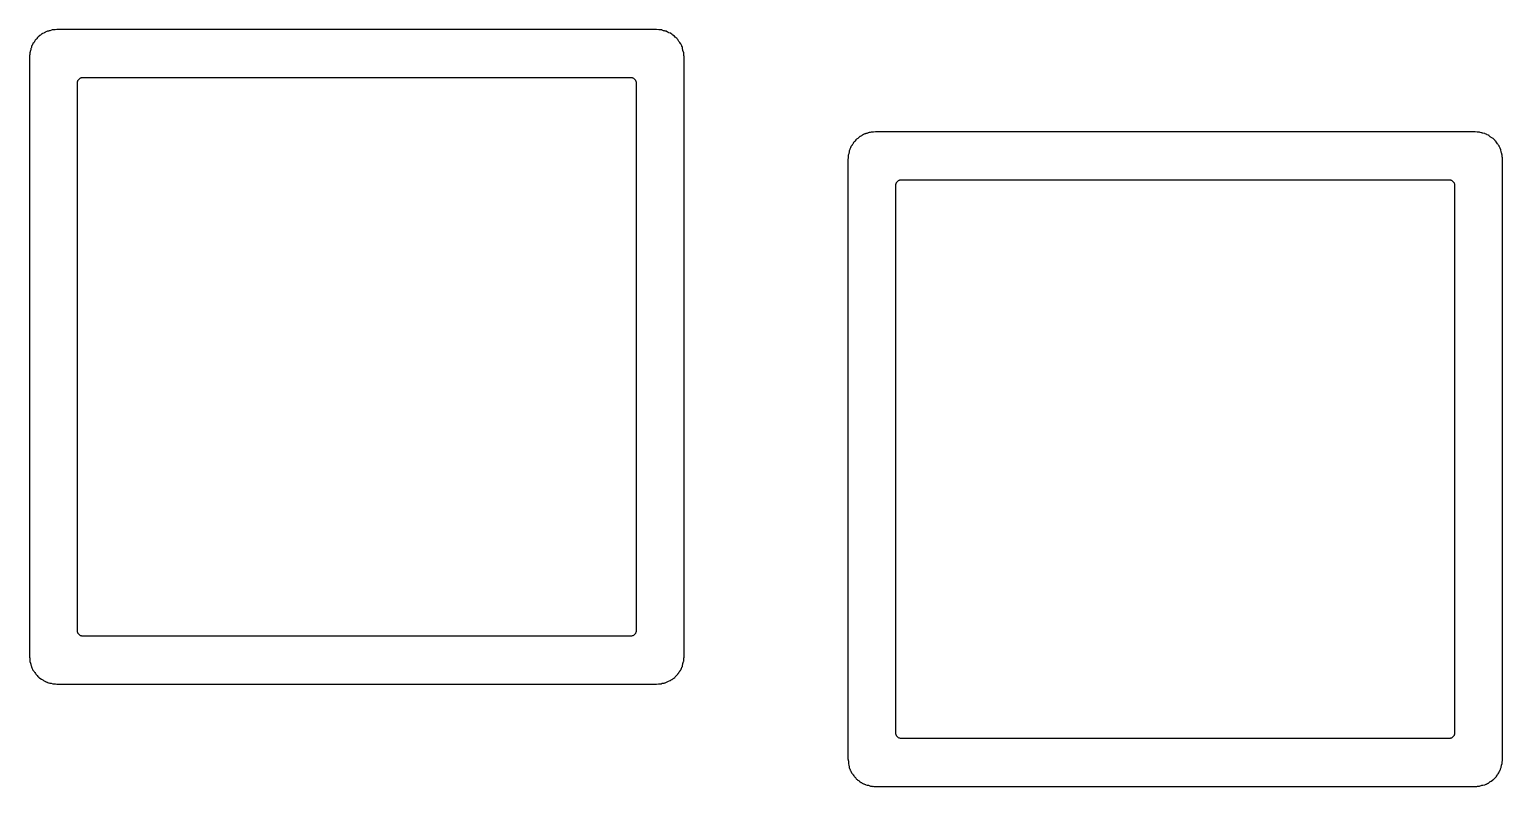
# Model space of a CAD drawing. Extents: x 57 to 229, y -152 to -26.
# Drawn here: x 153.01 to 187.31, y -107.29 to -89.67 of the extents above; entities that cross this region are included whole.
import ezdxf

# ---------------------------------------------------------------- set-up
doc = ezdxf.new("R2010")
doc.units = 0
doc.header["$MEASUREMENT"] = 0
doc.layers.add('BLACK', color=7, linetype='CONTINUOUS')

msp = doc.modelspace()

# ---------------------------------------------------------------- linework, layer by layer
at = {"layer": 'Black'}
for p, q in [((153.215, -89.8407), (153.201, -89.8543)), ((153.23, -89.8277), (153.215, -89.8407)), ((153.236, -89.8197), (153.23, -89.8277)), ((153.259, -89.8068), (153.236, -89.8197)), ((153.272, -89.7961), (153.259, -89.8068)), ((153.285, -89.7865), (153.272, -89.7961)), ((153.301, -89.7707), (153.285, -89.7865)), ((153.302, -89.7705), (153.301, -89.7707)), ((153.307, -89.7672), (153.302, -89.7705)), ((153.31, -89.7661), (153.307, -89.7672)), ((153.314, -89.7629), (153.31, -89.7661)), ((153.348, -89.7502), (153.314, -89.7629)), ((153.36, -89.7426), (153.348, -89.7502)), ((153.374, -89.7365), (153.36, -89.7426)), ((153.385, -89.7287), (153.374, -89.7365)), ((153.398, -89.723), (153.385, -89.7287)), ((153.417, -89.7156), (153.398, -89.723)), ((153.418, -89.7142), (153.417, -89.7156)), ((153.42, -89.7133), (153.418, -89.7142)), ((153.432, -89.7055), (153.42, -89.7133)), ((153.458, -89.7023), (153.432, -89.7055)), ((153.474, -89.6974), (153.458, -89.7023)), ((153.49, -89.6939), (153.474, -89.6974)), ((153.526, -89.6792), (153.49, -89.6939)), ((153.545, -89.6759), (153.526, -89.6792)), ((153.553, -89.6747), (153.545, -89.6759)), ((153.584, -89.676), (153.553, -89.6747)), ((153.599, -89.674), (153.584, -89.676)), ((153.614, -89.6737), (153.599, -89.674)), ((153.653, -89.6659), (153.614, -89.6737)), ((167.614, -89.6659), (153.653, -89.6659)), ((167.662, -89.6755), (167.614, -89.6659)), ((167.676, -89.6758), (167.662, -89.6755)), ((167.689, -89.6779), (167.676, -89.6758)), ((167.732, -89.6773), (167.689, -89.6779)), ((167.739, -89.6785), (167.732, -89.6773)), ((167.732, -89.6773), (167.732, -89.6773)), ((167.777, -89.6939), (167.739, -89.6785)), ((167.793, -89.6974), (167.777, -89.6939)), ((167.809, -89.7023), (167.793, -89.6974)), ((167.835, -89.7055), (167.809, -89.7023)), ((167.865, -89.7256), (167.835, -89.7055)), ((167.87, -89.7276), (167.865, -89.7256)), ((167.873, -89.7306), (167.87, -89.7276)), ((167.875, -89.7314), (167.873, -89.7306)), ((167.887, -89.7358), (167.875, -89.7314)), ((167.899, -89.7419), (167.887, -89.7358)), ((167.942, -89.7556), (167.899, -89.7419)), ((167.945, -89.7576), (167.942, -89.7556)), ((167.965, -89.7773), (167.945, -89.7576)), ((167.979, -89.7869), (167.965, -89.7773)), ((167.992, -89.7976), (167.979, -89.7869)), ((168.031, -89.8197), (167.992, -89.7976)), ((168.048, -89.8413), (168.031, -89.8197)), ((168.063, -89.8543), (168.048, -89.8413)), ((153.04, -90.1571), (153.022, -90.2067)), ((153.043, -90.1402), (153.04, -90.1571)), ((153.047, -90.1235), (153.043, -90.1402)), ((153.048, -90.1109), (153.047, -90.1235)), ((153.052, -90.0979), (153.048, -90.1109)), ((153.058, -90.0818), (153.052, -90.0979)), ((153.061, -90.0686), (153.058, -90.0818)), ((153.064, -90.0607), (153.061, -90.0686)), ((153.073, -90.041), (153.064, -90.0607)), ((153.076, -90.0295), (153.073, -90.041)), ((153.081, -90.0208), (153.076, -90.0295)), ((153.083, -90.0149), (153.081, -90.0186)), ((153.081, -90.0186), (153.081, -90.0208)), ((153.086, -90.0098), (153.083, -90.0141)), ((153.083, -90.0141), (153.083, -90.0149)), ((153.089, -90.0031), (153.086, -90.0086)), ((153.086, -90.0086), (153.086, -90.0098)), ((153.091, -90.0005), (153.089, -90.0031)), ((153.094, -89.9947), (153.091, -90.0005)), ((153.113, -89.9746), (153.094, -89.9946)), ((153.094, -89.9946), (153.094, -89.9947)), ((153.122, -89.9602), (153.113, -89.9746)), ((153.132, -89.9464), (153.122, -89.9602)), ((153.136, -89.9381), (153.132, -89.9464)), ((153.138, -89.9338), (153.136, -89.9381)), ((153.14, -89.93), (153.138, -89.9338)), ((153.145, -89.9183), (153.14, -89.93)), ((153.163, -89.9029), (153.145, -89.9183)), ((153.174, -89.8891), (153.163, -89.9029)), ((153.186, -89.8761), (153.174, -89.8891)), ((153.2, -89.8549), (153.186, -89.8761)), ((153.201, -89.8543), (153.2, -89.8549)), ((168.077, -89.8679), (168.063, -89.8543)), ((168.082, -89.8714), (168.077, -89.8679)), ((168.091, -89.8812), (168.082, -89.8714)), ((168.103, -89.8953), (168.091, -89.8812)), ((168.107, -89.899), (168.103, -89.8953)), ((168.133, -89.9458), (168.107, -89.899)), ((168.142, -89.9575), (168.133, -89.9458)), ((168.15, -89.9701), (168.142, -89.9575)), ((168.173, -89.9946), (168.15, -89.9701)), ((168.173, -89.9947), (168.173, -89.9946)), ((168.176, -90.0005), (168.173, -89.9947)), ((168.178, -90.0031), (168.176, -90.0005)), ((168.178, -90.0047), (168.178, -90.0031)), ((168.181, -90.0131), (168.178, -90.0047)), ((168.181, -90.0133), (168.181, -90.0131)), ((168.181, -90.0136), (168.181, -90.0133)), ((168.191, -90.033), (168.181, -90.0136)), ((168.197, -90.0452), (168.191, -90.033)), ((168.198, -90.047), (168.197, -90.0452)), ((168.198, -90.0472), (168.198, -90.047)), ((168.201, -90.0526), (168.198, -90.0472)), ((168.201, -90.0528), (168.201, -90.0526)), ((168.201, -90.053), (168.201, -90.0528)), ((168.202, -90.0541), (168.201, -90.053)), ((168.204, -90.0602), (168.202, -90.0541)), ((168.205, -90.0651), (168.204, -90.0602)), ((168.212, -90.0832), (168.205, -90.0651)), ((168.216, -90.0925), (168.212, -90.0832)), ((168.219, -90.1251), (168.216, -90.0925)), ((168.223, -90.1395), (168.219, -90.1251)), ((168.226, -90.1542), (168.223, -90.1395)), ((168.245, -90.2067), (168.226, -90.1542)), ((153.016, -90.294), (153.014, -90.3044)), ((153.014, -90.3044), (153.014, -104.266)), ((153.017, -90.2725), (153.016, -90.294)), ((153.019, -90.2549), (153.017, -90.2639)), ((153.017, -90.2639), (153.017, -90.2725)), ((153.02, -90.2364), (153.019, -90.2549)), ((153.023, -90.2179), (153.02, -90.2364)), ((153.022, -90.2067), (153.022, -90.2093)), ((153.022, -90.2093), (153.022, -90.211)), ((153.022, -90.211), (153.022, -90.2118)), ((153.022, -90.2118), (153.023, -90.2135)), ((153.023, -90.2135), (153.023, -90.2179)), ((168.244, -90.2135), (168.245, -90.2118)), ((168.244, -90.2179), (168.244, -90.2135)), ((168.247, -90.2364), (168.244, -90.2179)), ((168.245, -90.2093), (168.245, -90.2067)), ((168.245, -90.211), (168.245, -90.2093)), ((168.245, -90.2118), (168.245, -90.211)), ((168.248, -90.2549), (168.247, -90.2364)), ((168.25, -90.2639), (168.248, -90.2549)), ((168.25, -90.2725), (168.25, -90.2639)), ((168.251, -90.294), (168.25, -90.2725)), ((168.253, -90.3044), (168.251, -90.294)), ((168.253, -92.6816), (168.253, -90.3044)), ((154.136, -90.8764), (154.138, -90.8655)), ((154.138, -90.8655), (154.143, -90.8558)), ((154.143, -90.8558), (154.147, -90.8454)), ((154.147, -90.8454), (154.154, -90.8369)), ((154.154, -90.8369), (154.16, -90.8273)), ((154.16, -90.8273), (154.168, -90.8201)), ((154.168, -90.8201), (154.175, -90.8116)), ((154.175, -90.8116), (154.185, -90.8061)), ((154.185, -90.8061), (154.194, -90.7989)), ((154.194, -90.7989), (154.204, -90.7951)), ((154.204, -90.7951), (154.214, -90.7896)), ((154.214, -90.7896), (154.225, -90.7876)), ((154.225, -90.7876), (154.235, -90.7838)), ((154.235, -90.7838), (154.246, -90.7838)), ((154.246, -90.7838), (154.257, -90.7819)), ((154.257, -90.7819), (167.01, -90.7819)), ((167.01, -90.7819), (167.021, -90.7838)), ((167.021, -90.7838), (167.032, -90.7838)), ((167.032, -90.7838), (167.042, -90.7876)), ((167.042, -90.7876), (167.053, -90.7896)), ((167.053, -90.7896), (167.063, -90.7951)), ((167.063, -90.7951), (167.073, -90.7989)), ((167.073, -90.7989), (167.082, -90.8061)), ((167.082, -90.8061), (167.092, -90.8116)), ((167.092, -90.8116), (167.099, -90.8201)), ((167.099, -90.8201), (167.107, -90.8273)), ((167.107, -90.8273), (167.113, -90.8369)), ((167.113, -90.8369), (167.12, -90.8454)), ((167.12, -90.8454), (167.124, -90.8558)), ((167.124, -90.8558), (167.129, -90.8655)), ((167.129, -90.8655), (167.131, -90.8764)), ((154.13, -90.9089), (154.132, -90.898)), ((154.13, -103.661), (154.13, -90.9089)), ((154.132, -90.8868), (154.136, -90.8764)), ((154.132, -90.898), (154.132, -90.8868)), ((167.131, -90.8764), (167.135, -90.8868)), ((167.135, -90.8868), (167.135, -90.898)), ((167.135, -90.898), (167.137, -90.9089)), ((167.137, -90.9089), (167.137, -103.661)), ((172.252, -92.2364), (172.238, -92.2576)), ((172.253, -92.2358), (172.252, -92.2364)), ((172.267, -92.2222), (172.253, -92.2358)), ((172.282, -92.2092), (172.267, -92.2222)), ((172.294, -92.2019), (172.282, -92.2088)), ((172.282, -92.2088), (172.282, -92.2092)), ((172.309, -92.1897), (172.294, -92.2019)), ((172.324, -92.1781), (172.309, -92.1897)), ((172.342, -92.1594), (172.324, -92.1781)), ((172.345, -92.1585), (172.342, -92.1594)), ((172.342, -92.1594), (172.342, -92.1594)), ((172.35, -92.155), (172.345, -92.1585)), ((172.366, -92.1482), (172.35, -92.155)), ((172.383, -92.1378), (172.366, -92.1482)), ((172.399, -92.1282), (172.383, -92.1378)), ((172.404, -92.1243), (172.399, -92.1282)), ((172.409, -92.1226), (172.404, -92.1243)), ((172.426, -92.114), (172.409, -92.1226)), ((172.443, -92.1064), (172.426, -92.114)), ((172.444, -92.1057), (172.443, -92.1064)), ((172.461, -92.0986), (172.444, -92.1057)), ((172.462, -92.0983), (172.461, -92.0986)), ((172.473, -92.0911), (172.462, -92.0981)), ((172.462, -92.0981), (172.462, -92.0983)), ((172.481, -92.0881), (172.473, -92.0911)), ((172.484, -92.0868), (172.481, -92.0881)), ((172.506, -92.0834), (172.484, -92.0868)), ((172.522, -92.0779), (172.506, -92.0834)), ((172.539, -92.0736), (172.522, -92.0779)), ((172.548, -92.0694), (172.539, -92.0736)), ((172.564, -92.066), (172.548, -92.0694)), ((172.565, -92.0656), (172.564, -92.066)), ((172.566, -92.0655), (172.565, -92.0656)), ((172.572, -92.0629), (172.566, -92.0655)), ((172.586, -92.0601), (172.572, -92.0629)), ((172.604, -92.057), (172.586, -92.0601)), ((172.614, -92.0578), (172.604, -92.057)), ((172.617, -92.0575), (172.614, -92.0578)), ((172.621, -92.0582), (172.617, -92.0575)), ((172.633, -92.0586), (172.621, -92.0582)), ((172.647, -92.0565), (172.633, -92.0586)), ((172.661, -92.0562), (172.647, -92.0565)), ((172.706, -92.0474), (172.661, -92.0562)), ((186.665, -92.0474), (172.706, -92.0474)), ((186.712, -92.0567), (186.665, -92.0474)), ((186.73, -92.0571), (186.712, -92.0567)), ((186.748, -92.0587), (186.73, -92.0571)), ((186.766, -92.0571), (186.748, -92.0587)), ((186.767, -92.0573), (186.766, -92.0571)), ((186.786, -92.0606), (186.767, -92.0573)), ((186.82, -92.0735), (186.786, -92.0606)), ((186.833, -92.076), (186.82, -92.0735)), ((186.845, -92.0804), (186.833, -92.076)), ((186.886, -92.0868), (186.845, -92.0804)), ((186.891, -92.0886), (186.886, -92.0868)), ((186.9, -92.092), (186.891, -92.0886)), ((186.921, -92.105), (186.9, -92.092)), ((186.936, -92.1111), (186.921, -92.105)), ((186.95, -92.1186), (186.936, -92.1111)), ((186.979, -92.1277), (186.95, -92.1186)), ((186.979, -92.1279), (186.979, -92.1277)), ((186.979, -92.1277), (186.979, -92.1277)), ((186.983, -92.131), (186.979, -92.1279)), ((186.985, -92.1319), (186.983, -92.131)), ((186.987, -92.1341), (186.985, -92.1319)), ((186.99, -92.1359), (186.987, -92.1341)), ((186.992, -92.1383), (186.99, -92.1359)), ((187.02, -92.1628), (186.992, -92.1383)), ((187.031, -92.1692), (187.02, -92.1628)), ((187.04, -92.1771), (187.031, -92.1692)), ((187.084, -92.2017), (187.04, -92.1771)), ((187.085, -92.2038), (187.084, -92.2017)), ((187.1, -92.2228), (187.085, -92.2038)), ((187.115, -92.2358), (187.1, -92.2228)), ((187.129, -92.2494), (187.115, -92.2358)), ((172.077, -92.5787), (172.076, -92.5921)), ((172.085, -92.5586), (172.077, -92.5787)), ((172.087, -92.5431), (172.085, -92.5586)), ((172.092, -92.5279), (172.087, -92.5431)), ((172.094, -92.5019), (172.092, -92.5279)), ((172.099, -92.4924), (172.094, -92.5019)), ((172.106, -92.474), (172.099, -92.4924)), ((172.113, -92.4558), (172.106, -92.474)), ((172.119, -92.439), (172.113, -92.453)), ((172.113, -92.453), (172.113, -92.4558)), ((172.128, -92.4194), (172.119, -92.439)), ((172.134, -92.3984), (172.128, -92.4194)), ((172.135, -92.3964), (172.134, -92.3984)), ((172.138, -92.3913), (172.135, -92.3956)), ((172.135, -92.3956), (172.135, -92.3964)), ((172.141, -92.3846), (172.138, -92.3901)), ((172.138, -92.3901), (172.138, -92.3913)), ((172.143, -92.382), (172.141, -92.3846)), ((172.146, -92.3762), (172.143, -92.382)), ((172.164, -92.3564), (172.146, -92.3761)), ((172.146, -92.3761), (172.146, -92.3762)), ((172.165, -92.3548), (172.164, -92.3564)), ((172.167, -92.3535), (172.165, -92.3548)), ((172.177, -92.3362), (172.167, -92.3535)), ((172.188, -92.3192), (172.177, -92.3362)), ((172.189, -92.3156), (172.188, -92.3173)), ((172.188, -92.3173), (172.188, -92.3192)), ((172.191, -92.3105), (172.189, -92.3156)), ((172.195, -92.3053), (172.191, -92.3105)), ((172.197, -92.2998), (172.195, -92.3047)), ((172.195, -92.3047), (172.195, -92.305)), ((172.195, -92.305), (172.195, -92.3053)), ((172.215, -92.2844), (172.197, -92.2998)), ((172.226, -92.2706), (172.215, -92.2844)), ((172.238, -92.2576), (172.226, -92.2706)), ((187.134, -92.2529), (187.129, -92.2494)), ((187.143, -92.2627), (187.134, -92.2529)), ((187.155, -92.2768), (187.143, -92.2627)), ((187.159, -92.2805), (187.155, -92.2768)), ((187.185, -92.3273), (187.159, -92.2805)), ((187.194, -92.339), (187.185, -92.3273)), ((187.202, -92.3516), (187.194, -92.339)), ((187.225, -92.3761), (187.202, -92.3516)), ((187.225, -92.3762), (187.225, -92.3761)), ((187.228, -92.382), (187.225, -92.3762)), ((187.23, -92.3846), (187.228, -92.382)), ((187.23, -92.3862), (187.23, -92.3846)), ((187.233, -92.3946), (187.23, -92.3862)), ((187.233, -92.3948), (187.233, -92.3946)), ((187.233, -92.3951), (187.233, -92.3948)), ((187.243, -92.4145), (187.233, -92.3951)), ((187.249, -92.4267), (187.243, -92.4145)), ((187.25, -92.4285), (187.249, -92.4267)), ((187.25, -92.4287), (187.25, -92.4285)), ((187.253, -92.4341), (187.25, -92.4287)), ((187.253, -92.4343), (187.253, -92.4341)), ((187.253, -92.4345), (187.253, -92.4343)), ((187.254, -92.4356), (187.253, -92.4345)), ((187.256, -92.4417), (187.254, -92.4356)), ((187.257, -92.4466), (187.256, -92.4417)), ((187.264, -92.4647), (187.257, -92.4466)), ((187.268, -92.474), (187.264, -92.4647)), ((187.271, -92.5066), (187.268, -92.474)), ((187.275, -92.521), (187.271, -92.5066)), ((187.278, -92.5357), (187.275, -92.521)), ((187.297, -92.5882), (187.278, -92.5357)), ((168.253, -104.266), (168.253, -92.6816)), ((172.074, -92.6503), (172.066, -92.691)), ((172.066, -92.691), (172.066, -106.642)), ((172.075, -92.6287), (172.074, -92.6503)), ((172.076, -92.5921), (172.075, -92.5975)), ((172.075, -92.5975), (172.075, -92.5977)), ((172.075, -92.5977), (172.075, -92.5979)), ((172.075, -92.5979), (172.075, -92.5981)), ((172.075, -92.5981), (172.075, -92.6039)), ((172.075, -92.6039), (172.075, -92.6072)), ((172.075, -92.6072), (172.075, -92.6287)), ((187.296, -92.595), (187.297, -92.5933)), ((187.296, -92.5994), (187.296, -92.595)), ((187.299, -92.6179), (187.296, -92.5994)), ((187.297, -92.5908), (187.297, -92.5882)), ((187.297, -92.5925), (187.297, -92.5908)), ((187.297, -92.5933), (187.297, -92.5925)), ((187.3, -92.6364), (187.299, -92.6179)), ((187.302, -92.6454), (187.3, -92.6364)), ((187.302, -92.654), (187.302, -92.6454)), ((187.303, -92.6755), (187.302, -92.654)), ((187.305, -92.6859), (187.303, -92.6755)), ((187.305, -106.647), (187.305, -92.6859)), ((173.184, -93.2683), (173.188, -93.2579)), ((173.184, -93.2795), (173.184, -93.2683)), ((173.188, -93.2579), (173.19, -93.247)), ((173.19, -93.247), (173.195, -93.2373)), ((173.195, -93.2373), (173.199, -93.2269)), ((173.199, -93.2269), (173.206, -93.2184)), ((173.206, -93.2184), (173.212, -93.2088)), ((173.212, -93.2088), (173.22, -93.2016)), ((173.22, -93.2016), (173.227, -93.1931)), ((173.227, -93.1931), (173.237, -93.1876)), ((173.237, -93.1876), (173.245, -93.1804)), ((173.245, -93.1804), (173.256, -93.1766)), ((173.256, -93.1766), (173.266, -93.1711)), ((173.266, -93.1711), (173.277, -93.1691)), ((173.277, -93.1691), (173.287, -93.1653)), ((173.287, -93.1653), (173.298, -93.1653)), ((173.298, -93.1653), (173.309, -93.1634)), ((173.309, -93.1634), (186.062, -93.1634)), ((186.062, -93.1634), (186.073, -93.1653)), ((186.073, -93.1653), (186.084, -93.1653)), ((186.084, -93.1653), (186.094, -93.1691)), ((186.094, -93.1691), (186.105, -93.1711)), ((186.105, -93.1711), (186.115, -93.1766)), ((186.115, -93.1766), (186.125, -93.1804)), ((186.125, -93.1804), (186.134, -93.1876)), ((186.134, -93.1876), (186.144, -93.1931)), ((186.144, -93.1931), (186.151, -93.2016)), ((186.151, -93.2016), (186.159, -93.2088)), ((186.159, -93.2088), (186.165, -93.2184)), ((186.165, -93.2184), (186.172, -93.2269)), ((186.172, -93.2269), (186.176, -93.2373)), ((186.176, -93.2373), (186.181, -93.247)), ((186.181, -93.247), (186.183, -93.2579)), ((186.183, -93.2579), (186.187, -93.2683)), ((186.187, -93.2683), (186.187, -93.2795)), ((173.182, -93.2904), (173.184, -93.2795)), ((173.182, -106.043), (173.182, -93.2904)), ((186.187, -93.2795), (186.189, -93.2904)), ((186.189, -93.2904), (186.189, -106.043)), ((154.132, -103.672), (154.13, -103.661)), ((154.132, -103.683), (154.132, -103.672)), ((154.136, -103.693), (154.132, -103.683)), ((154.138, -103.704), (154.136, -103.693)), ((154.143, -103.714), (154.138, -103.704)), ((154.147, -103.724), (154.143, -103.714)), ((154.154, -103.733), (154.147, -103.724)), ((154.16, -103.743), (154.154, -103.733)), ((154.168, -103.75), (154.16, -103.743)), ((154.175, -103.758), (154.168, -103.75)), ((154.185, -103.764), (154.175, -103.758)), ((154.194, -103.771), (154.185, -103.764)), ((154.204, -103.775), (154.194, -103.771)), ((154.214, -103.78), (154.204, -103.775)), ((154.225, -103.782), (154.214, -103.78)), ((154.235, -103.786), (154.225, -103.782)), ((154.246, -103.786), (154.235, -103.786)), ((154.257, -103.788), (154.246, -103.786)), ((167.01, -103.788), (154.257, -103.788)), ((167.021, -103.786), (167.01, -103.788)), ((167.032, -103.786), (167.021, -103.786)), ((167.042, -103.782), (167.032, -103.786)), ((167.053, -103.78), (167.042, -103.782)), ((167.063, -103.775), (167.053, -103.78)), ((167.073, -103.771), (167.063, -103.775)), ((167.082, -103.764), (167.073, -103.771)), ((167.092, -103.758), (167.082, -103.764)), ((167.099, -103.75), (167.092, -103.758)), ((167.107, -103.743), (167.099, -103.75)), ((167.113, -103.733), (167.107, -103.743)), ((167.12, -103.724), (167.113, -103.733)), ((167.124, -103.714), (167.12, -103.724)), ((167.129, -103.704), (167.124, -103.714)), ((167.131, -103.693), (167.129, -103.704)), ((167.135, -103.683), (167.131, -103.693)), ((167.137, -103.661), (167.135, -103.672)), ((167.135, -103.672), (167.135, -103.683)), ((153.014, -104.266), (153.014, -104.266)), ((153.014, -104.266), (153.014, -104.272)), ((153.014, -104.272), (153.015, -104.277)), ((153.015, -104.277), (153.015, -104.278)), ((153.015, -104.278), (153.02, -104.302)), ((153.02, -104.302), (153.021, -104.323)), ((153.021, -104.323), (153.022, -104.344)), ((153.022, -104.344), (153.021, -104.35)), ((153.021, -104.35), (153.021, -104.351)), ((153.021, -104.351), (153.024, -104.371)), ((153.024, -104.371), (153.025, -104.378)), ((153.025, -104.378), (153.041, -104.418)), ((153.041, -104.418), (153.044, -104.436)), ((153.044, -104.436), (153.049, -104.453)), ((153.049, -104.453), (153.05, -104.466)), ((153.05, -104.466), (153.053, -104.475)), ((153.053, -104.475), (153.059, -104.492)), ((153.059, -104.492), (153.061, -104.503)), ((153.061, -104.503), (153.062, -104.503)), ((153.062, -104.503), (153.07, -104.522)), ((153.07, -104.522), (153.079, -104.542)), ((153.079, -104.542), (153.083, -104.554)), ((153.083, -104.554), (153.086, -104.558)), ((153.086, -104.558), (153.086, -104.559)), ((153.086, -104.559), (153.086, -104.559)), ((153.086, -104.559), (153.096, -104.578)), ((153.096, -104.578), (153.099, -104.583)), ((153.099, -104.583), (153.106, -104.591)), ((168.161, -104.591), (168.168, -104.583)), ((168.168, -104.583), (168.17, -104.578)), ((168.17, -104.578), (168.181, -104.559)), ((168.181, -104.558), (168.184, -104.554)), ((168.181, -104.559), (168.181, -104.558)), ((168.181, -104.559), (168.181, -104.559)), ((168.184, -104.554), (168.185, -104.553)), ((168.185, -104.553), (168.193, -104.534)), ((168.193, -104.534), (168.201, -104.516)), ((168.201, -104.516), (168.203, -104.513)), ((168.203, -104.513), (168.204, -104.51)), ((168.204, -104.51), (168.207, -104.503)), ((168.207, -104.503), (168.208, -104.502)), ((168.208, -104.502), (168.212, -104.491)), ((168.212, -104.491), (168.213, -104.489)), ((168.213, -104.489), (168.217, -104.452)), ((168.217, -104.452), (168.222, -104.438)), ((168.222, -104.438), (168.224, -104.423)), ((168.224, -104.423), (168.242, -104.378)), ((168.242, -104.378), (168.243, -104.371)), ((168.243, -104.371), (168.246, -104.351)), ((168.245, -104.344), (168.246, -104.323)), ((168.246, -104.35), (168.245, -104.344)), ((168.246, -104.323), (168.247, -104.302)), ((168.246, -104.351), (168.246, -104.35)), ((168.247, -104.302), (168.252, -104.278)), ((168.252, -104.277), (168.253, -104.272)), ((168.252, -104.278), (168.252, -104.277)), ((168.253, -104.272), (168.253, -104.266)), ((168.253, -104.266), (168.253, -104.266)), ((153.106, -104.591), (153.108, -104.594)), ((153.108, -104.594), (153.111, -104.596)), ((153.111, -104.596), (153.122, -104.609)), ((153.122, -104.609), (153.129, -104.621)), ((153.129, -104.621), (153.137, -104.632)), ((153.137, -104.632), (153.151, -104.658)), ((153.151, -104.658), (153.166, -104.671)), ((153.166, -104.671), (153.178, -104.685)), ((153.178, -104.685), (153.19, -104.698)), ((153.19, -104.698), (153.206, -104.722)), ((153.206, -104.722), (153.215, -104.73)), ((153.215, -104.73), (153.23, -104.744)), ((153.23, -104.744), (153.232, -104.746)), ((153.232, -104.746), (153.233, -104.747)), ((153.233, -104.747), (153.25, -104.761)), ((153.25, -104.761), (153.25, -104.761)), ((153.25, -104.761), (153.25, -104.762)), ((153.25, -104.762), (153.254, -104.765)), ((153.254, -104.765), (153.296, -104.787)), ((153.296, -104.787), (153.309, -104.797)), ((153.309, -104.797), (153.323, -104.806)), ((153.323, -104.806), (153.339, -104.82)), ((153.339, -104.82), (153.359, -104.827)), ((153.359, -104.827), (153.373, -104.835)), ((153.373, -104.835), (153.388, -104.841)), ((153.388, -104.841), (153.394, -104.846)), ((153.394, -104.846), (153.399, -104.848)), ((153.399, -104.848), (153.417, -104.855)), ((153.417, -104.855), (153.419, -104.857)), ((153.419, -104.857), (153.422, -104.858)), ((153.422, -104.858), (153.425, -104.86)), ((153.425, -104.86), (153.437, -104.865)), ((153.437, -104.865), (153.456, -104.872)), ((153.456, -104.872), (153.462, -104.875)), ((153.462, -104.875), (153.49, -104.878)), ((153.49, -104.878), (153.506, -104.882)), ((153.506, -104.882), (153.522, -104.884)), ((153.522, -104.884), (153.557, -104.897)), ((153.557, -104.897), (153.587, -104.895)), ((153.587, -104.895), (153.603, -104.897)), ((153.603, -104.897), (153.619, -104.897)), ((153.619, -104.897), (153.653, -104.904)), ((153.653, -104.904), (167.614, -104.904)), ((167.614, -104.904), (167.657, -104.896)), ((167.657, -104.896), (167.671, -104.895)), ((167.671, -104.895), (167.686, -104.893)), ((167.686, -104.893), (167.717, -104.894)), ((167.717, -104.894), (167.745, -104.884)), ((167.745, -104.884), (167.761, -104.882)), ((167.761, -104.882), (167.777, -104.878)), ((167.777, -104.878), (167.778, -104.877)), ((167.778, -104.877), (167.782, -104.878)), ((167.782, -104.878), (167.786, -104.877)), ((167.786, -104.877), (167.805, -104.875)), ((167.805, -104.875), (167.811, -104.872)), ((167.811, -104.872), (167.83, -104.865)), ((167.83, -104.865), (167.842, -104.86)), ((167.842, -104.86), (167.859, -104.848)), ((167.859, -104.848), (167.874, -104.842)), ((167.874, -104.842), (167.888, -104.834)), ((167.888, -104.834), (167.931, -104.819)), ((167.931, -104.819), (167.936, -104.815)), ((167.936, -104.815), (167.952, -104.805)), ((167.952, -104.805), (167.969, -104.795)), ((167.969, -104.795), (167.974, -104.793)), ((167.974, -104.793), (167.99, -104.781)), ((167.974, -104.793), (167.974, -104.793)), ((167.99, -104.781), (168.005, -104.77)), ((168.005, -104.77), (168.013, -104.765)), ((168.013, -104.765), (168.017, -104.762)), ((168.017, -104.761), (168.034, -104.747)), ((168.017, -104.762), (168.017, -104.761)), ((168.017, -104.761), (168.017, -104.761)), ((168.034, -104.747), (168.035, -104.746)), ((168.035, -104.746), (168.047, -104.731)), ((168.047, -104.731), (168.062, -104.717)), ((168.062, -104.717), (168.075, -104.705)), ((168.075, -104.705), (168.076, -104.703)), ((168.076, -104.703), (168.089, -104.69)), ((168.089, -104.69), (168.1, -104.676)), ((168.1, -104.676), (168.104, -104.673)), ((168.104, -104.673), (168.105, -104.672)), ((168.105, -104.672), (168.106, -104.67)), ((168.106, -104.67), (168.107, -104.668)), ((168.107, -104.668), (168.109, -104.664)), ((168.109, -104.664), (168.12, -104.651)), ((168.12, -104.651), (168.129, -104.638)), ((168.129, -104.638), (168.13, -104.636)), ((168.13, -104.636), (168.14, -104.62)), ((168.14, -104.62), (168.15, -104.603)), ((168.15, -104.603), (168.156, -104.596)), ((168.156, -104.596), (168.159, -104.594)), ((168.159, -104.594), (168.161, -104.591)), ((173.184, -106.054), (173.182, -106.043)), ((173.184, -106.065), (173.184, -106.054)), ((173.188, -106.075), (173.184, -106.065)), ((173.19, -106.086), (173.188, -106.075)), ((173.195, -106.096), (173.19, -106.086)), ((173.199, -106.106), (173.195, -106.096)), ((173.206, -106.115), (173.199, -106.106)), ((173.212, -106.125), (173.206, -106.115)), ((173.22, -106.132), (173.212, -106.125)), ((173.227, -106.14), (173.22, -106.132)), ((173.237, -106.146), (173.227, -106.14)), ((173.245, -106.153), (173.237, -106.146)), ((173.256, -106.157), (173.245, -106.153)), ((173.266, -106.162), (173.256, -106.157)), ((173.277, -106.164), (173.266, -106.162)), ((173.287, -106.168), (173.277, -106.164)), ((173.298, -106.168), (173.287, -106.168)), ((173.309, -106.17), (173.298, -106.168)), ((186.062, -106.17), (173.309, -106.17)), ((186.073, -106.168), (186.062, -106.17)), ((186.084, -106.168), (186.073, -106.168)), ((186.094, -106.164), (186.084, -106.168)), ((186.105, -106.162), (186.094, -106.164)), ((186.115, -106.157), (186.105, -106.162)), ((186.125, -106.153), (186.115, -106.157)), ((186.134, -106.146), (186.125, -106.153)), ((186.144, -106.14), (186.134, -106.146)), ((186.151, -106.132), (186.144, -106.14)), ((186.159, -106.125), (186.151, -106.132)), ((186.165, -106.115), (186.159, -106.125)), ((186.172, -106.106), (186.165, -106.115)), ((186.176, -106.096), (186.172, -106.106)), ((186.181, -106.086), (186.176, -106.096)), ((186.183, -106.075), (186.181, -106.086)), ((186.187, -106.065), (186.183, -106.075)), ((186.189, -106.043), (186.187, -106.054)), ((186.187, -106.054), (186.187, -106.065)), ((172.066, -106.642), (172.077, -106.697)), ((172.077, -106.697), (172.077, -106.713)), ((172.077, -106.713), (172.079, -106.729)), ((172.079, -106.729), (172.078, -106.755)), ((172.078, -106.755), (172.089, -106.785)), ((172.089, -106.785), (172.091, -106.799)), ((172.091, -106.799), (172.095, -106.812)), ((172.095, -106.812), (172.099, -106.843)), ((172.099, -106.843), (172.099, -106.844)), ((172.099, -106.844), (172.106, -106.863)), ((172.106, -106.863), (172.114, -106.882)), ((172.114, -106.882), (172.115, -106.89)), ((172.115, -106.89), (172.122, -106.905)), ((172.122, -106.905), (172.122, -106.905)), ((172.122, -106.905), (172.126, -106.911)), ((172.126, -106.911), (172.135, -106.93)), ((172.135, -106.93), (172.144, -106.949)), ((172.144, -106.949), (172.146, -106.956)), ((172.146, -106.956), (172.148, -106.961)), ((172.148, -106.961), (172.149, -106.961)), ((172.149, -106.961), (172.15, -106.963)), ((172.15, -106.963), (172.152, -106.965)), ((172.152, -106.965), (172.174, -106.991)), ((187.194, -106.999), (187.201, -106.987)), ((187.201, -106.987), (187.219, -106.965)), ((187.219, -106.965), (187.221, -106.963)), ((187.221, -106.963), (187.222, -106.961)), ((187.222, -106.961), (187.223, -106.961)), ((187.223, -106.961), (187.225, -106.956)), ((187.225, -106.956), (187.226, -106.953)), ((187.226, -106.953), (187.228, -106.95)), ((187.228, -106.947), (187.237, -106.93)), ((187.228, -106.95), (187.228, -106.947)), ((187.237, -106.93), (187.245, -106.913)), ((187.245, -106.913), (187.247, -106.911)), ((187.247, -106.911), (187.249, -106.908)), ((187.249, -106.908), (187.25, -106.907)), ((187.25, -106.906), (187.257, -106.889)), ((187.25, -106.907), (187.25, -106.906)), ((187.257, -106.889), (187.26, -106.876)), ((187.26, -106.876), (187.266, -106.859)), ((187.266, -106.859), (187.271, -106.843)), ((187.271, -106.843), (187.273, -106.839)), ((187.273, -106.839), (187.274, -106.82)), ((187.274, -106.82), (187.279, -106.804)), ((187.279, -106.804), (187.281, -106.788)), ((187.281, -106.788), (187.295, -106.749)), ((187.295, -106.744), (187.298, -106.726)), ((187.295, -106.749), (187.295, -106.744)), ((187.298, -106.726), (187.299, -106.707)), ((187.299, -106.707), (187.3, -106.704)), ((187.3, -106.704), (187.301, -106.685)), ((187.301, -106.685), (187.302, -106.664)), ((187.302, -106.664), (187.305, -106.647)), ((172.174, -106.991), (172.181, -107.003)), ((172.181, -107.003), (172.189, -107.014)), ((172.189, -107.014), (172.203, -107.04)), ((172.203, -107.04), (172.217, -107.052)), ((172.217, -107.052), (172.228, -107.065)), ((172.228, -107.065), (172.24, -107.077)), ((172.24, -107.077), (172.258, -107.104)), ((172.258, -107.104), (172.267, -107.112)), ((172.267, -107.112), (172.282, -107.126)), ((172.282, -107.126), (172.284, -107.128)), ((172.284, -107.128), (172.285, -107.129)), ((172.285, -107.129), (172.297, -107.139)), ((172.297, -107.139), (172.326, -107.155)), ((172.326, -107.155), (172.338, -107.165)), ((172.338, -107.165), (172.351, -107.173)), ((172.351, -107.173), (172.371, -107.19)), ((172.371, -107.19), (172.384, -107.195)), ((172.384, -107.195), (172.4, -107.205)), ((172.4, -107.205), (172.417, -107.214)), ((172.417, -107.214), (172.426, -107.221)), ((172.426, -107.221), (172.428, -107.222)), ((172.428, -107.222), (172.432, -107.222)), ((172.432, -107.222), (172.438, -107.224)), ((172.438, -107.224), (172.456, -107.232)), ((172.456, -107.232), (172.475, -107.241)), ((172.475, -107.241), (172.483, -107.246)), ((172.483, -107.246), (172.486, -107.247)), ((172.486, -107.247), (172.518, -107.251)), ((172.518, -107.251), (172.533, -107.255)), ((172.533, -107.255), (172.549, -107.258)), ((172.549, -107.258), (172.593, -107.275)), ((172.593, -107.275), (172.6, -107.276)), ((172.6, -107.276), (172.62, -107.279)), ((172.62, -107.279), (172.621, -107.279)), ((172.621, -107.279), (172.623, -107.279)), ((172.623, -107.279), (172.623, -107.28)), ((172.623, -107.28), (172.633, -107.281)), ((172.633, -107.281), (172.643, -107.282)), ((172.643, -107.282), (172.647, -107.281)), ((172.647, -107.281), (172.667, -107.282)), ((172.667, -107.282), (172.688, -107.283)), ((172.688, -107.283), (172.705, -107.286)), ((172.705, -107.286), (186.666, -107.286)), ((186.666, -107.286), (186.683, -107.283)), ((186.683, -107.283), (186.704, -107.282)), ((186.704, -107.282), (186.723, -107.281)), ((186.723, -107.281), (186.726, -107.28)), ((186.726, -107.28), (186.745, -107.279)), ((186.745, -107.279), (186.763, -107.276)), ((186.763, -107.276), (186.767, -107.276)), ((186.767, -107.276), (186.82, -107.257)), ((186.82, -107.257), (186.833, -107.255)), ((186.833, -107.255), (186.846, -107.251)), ((186.846, -107.251), (186.889, -107.246)), ((186.889, -107.246), (186.907, -107.239)), ((186.889, -107.246), (186.889, -107.246)), ((186.907, -107.239), (186.925, -107.231)), ((186.925, -107.231), (186.926, -107.231)), ((186.926, -107.231), (186.929, -107.229)), ((186.929, -107.229), (186.934, -107.226)), ((186.934, -107.226), (186.935, -107.225)), ((186.935, -107.225), (186.943, -107.223)), ((186.943, -107.223), (186.953, -107.218)), ((186.953, -107.218), (186.954, -107.218)), ((186.954, -107.218), (186.956, -107.216)), ((186.956, -107.216), (186.962, -107.213)), ((186.962, -107.213), (186.964, -107.212)), ((186.964, -107.212), (186.97, -107.209)), ((186.97, -107.209), (186.974, -107.207)), ((186.97, -107.209), (186.97, -107.209)), ((186.974, -107.207), (186.979, -107.204)), ((186.979, -107.204), (187.018, -107.172)), ((187.018, -107.172), (187.028, -107.166)), ((187.028, -107.166), (187.037, -107.158)), ((187.037, -107.158), (187.069, -107.14)), ((187.069, -107.14), (187.071, -107.139)), ((187.071, -107.139), (187.073, -107.138)), ((187.073, -107.138), (187.08, -107.134)), ((187.08, -107.134), (187.086, -107.129)), ((187.086, -107.129), (187.09, -107.126)), ((187.09, -107.126), (187.097, -107.12)), ((187.097, -107.12), (187.099, -107.118)), ((187.097, -107.12), (187.097, -107.12)), ((187.099, -107.118), (187.1, -107.116)), ((187.1, -107.116), (187.102, -107.114)), ((187.102, -107.114), (187.103, -107.111)), ((187.103, -107.111), (187.117, -107.098)), ((187.117, -107.098), (187.13, -107.084)), ((187.13, -107.084), (187.133, -107.083)), ((187.133, -107.083), (187.135, -107.081)), ((187.135, -107.081), (187.137, -107.08)), ((187.137, -107.08), (187.144, -107.072)), ((187.144, -107.072), (187.148, -107.067)), ((187.148, -107.067), (187.162, -107.05)), ((187.162, -107.05), (187.162, -107.05)), ((187.162, -107.05), (187.163, -107.05)), ((187.163, -107.05), (187.164, -107.049)), ((187.164, -107.049), (187.165, -107.047)), ((187.165, -107.047), (187.168, -107.043)), ((187.168, -107.043), (187.185, -107.01)), ((187.185, -107.01), (187.194, -106.999))]:
    msp.add_line(p, q, dxfattribs=at)

doc.saveas('drawing.dxf')
